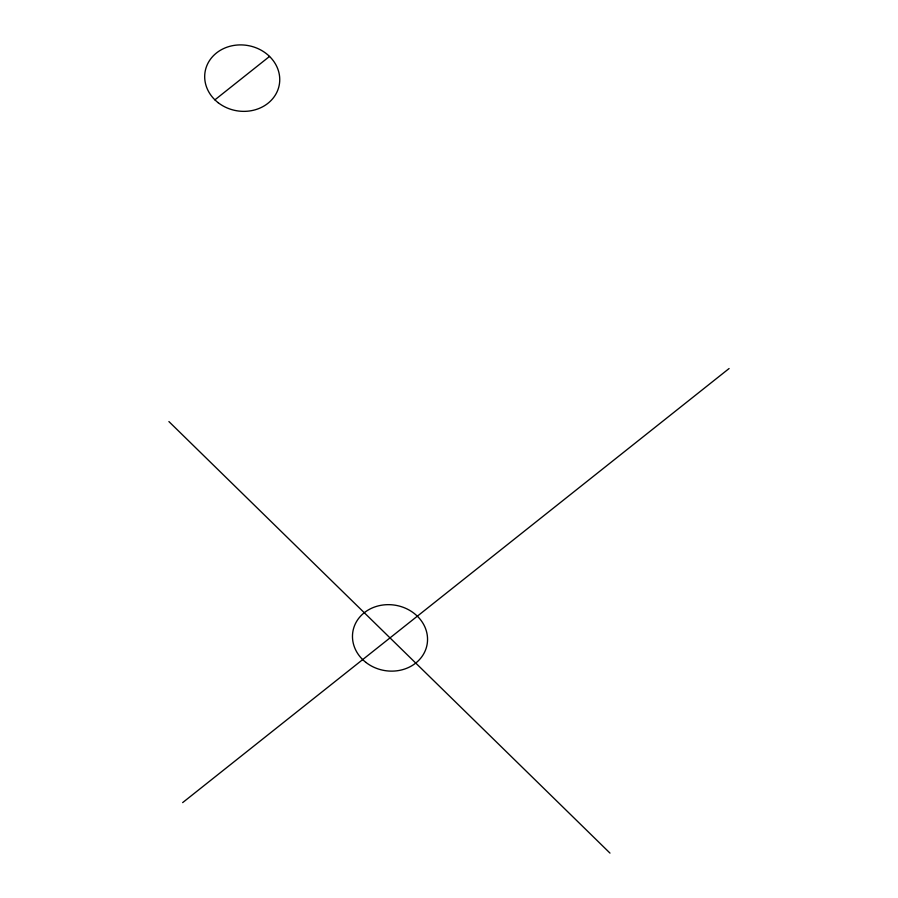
<?xml version="1.0" encoding="UTF-8"?>
<svg xmlns="http://www.w3.org/2000/svg" width="898" height="898" viewBox="0 0 898 898"><rect width="100%" height="100%" fill="white"/><g stroke="black" fill="none" stroke-linecap="round" stroke-linejoin="round"><path stroke-width="1.35" d="M214.903 99.846L269.546 56.428M182.653 802.61L729.097 368.528M168.903 421.566L609.978 853.1M218.147 102.675A37.66 33.091 9.9 0 0 279.188 85.288A37.66 33.091 9.9 0 0 229.327 46.449A37.66 33.091 9.9 0 0 218.147 102.675M365.935 662.432A37.66 33.091 9.9 0 0 426.988 645.045A37.66 33.091 9.9 0 0 377.115 606.206A37.66 33.091 9.9 0 0 365.935 662.432"/></g></svg>
